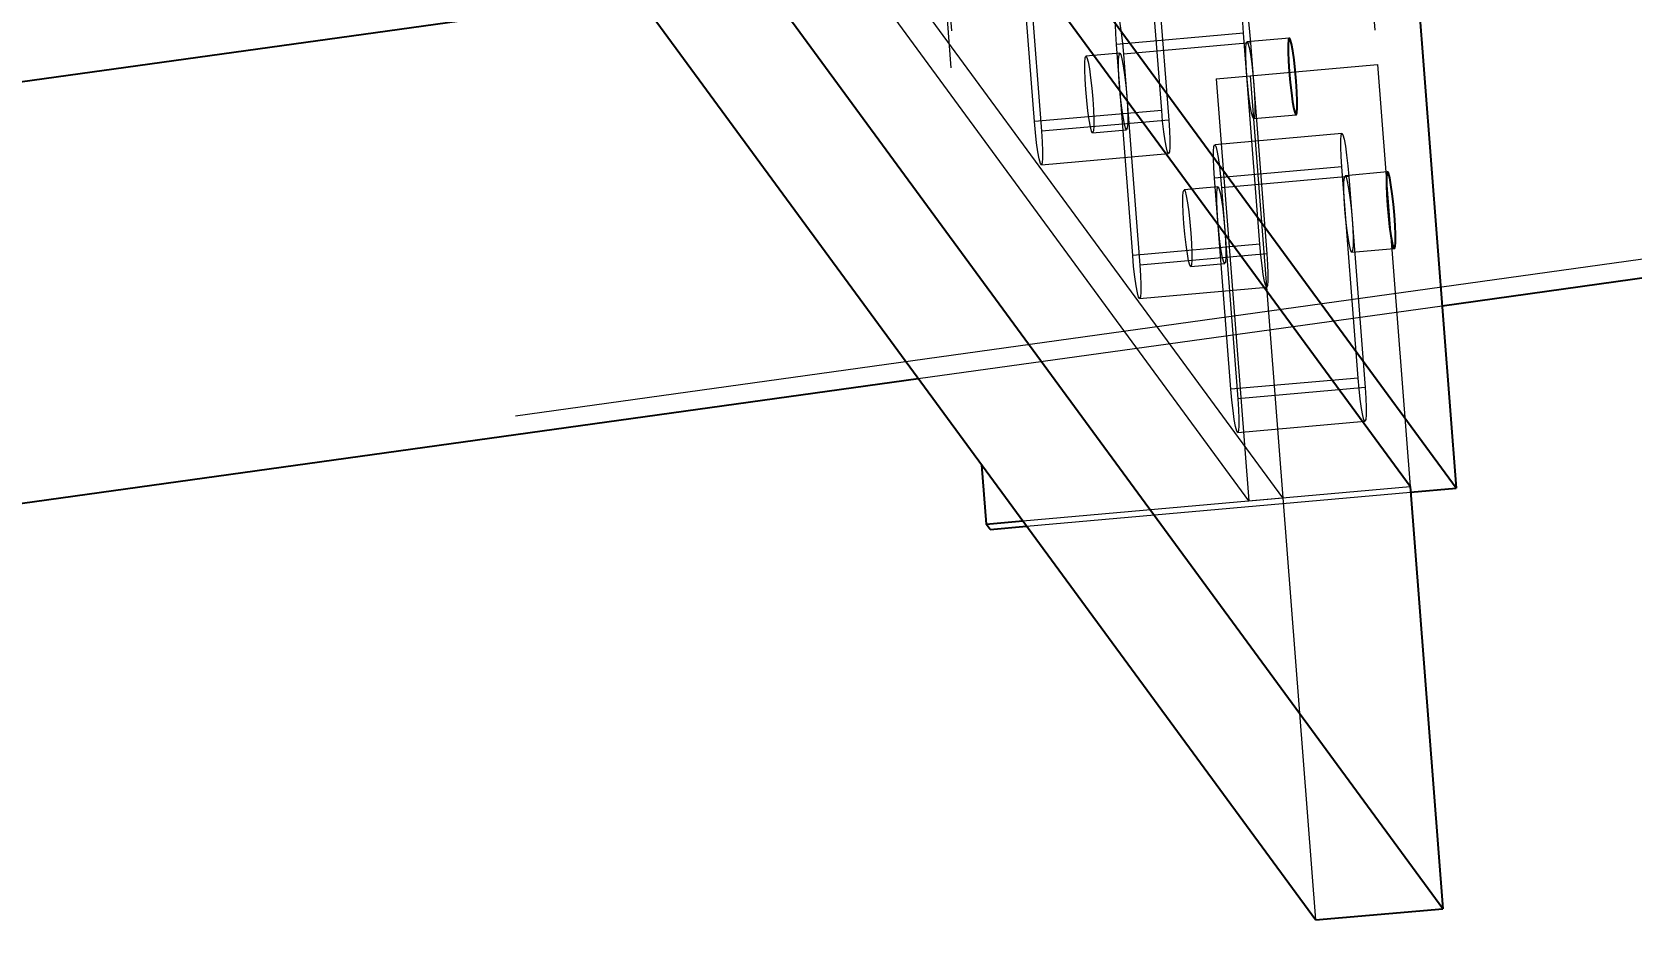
# Model space of a CAD drawing. Header units: millimetres. Extents: x 122 to 2816, y -707 to 556.
# Drawn here: x 673.159 to 674.863, y 299.546 to 300.515 of the extents above; entities that cross this region are included whole.
import ezdxf

# ---------------------------------------------------------------- set-up
doc = ezdxf.new("R2010")
doc.units = ezdxf.units.MM
doc.header["$PDSIZE"] = -1
doc.linetypes.add('HIDDEN', pattern=[1.905, 1.27, -0.635])
doc.layers.add('FORMAT', color=7, linetype='Continuous')
doc.styles.add('SLDTEXTSTYLE7', font='TXT', dxfattribs={"width": 0.75})
doc.dimstyles.new('SLDDIMSTYLE3', dxfattribs={"dimtxt": 1.852083, "dimasz": 1.852083, "dimexe": 0, "dimexo": 0.625, "dimgap": 0.463021, "dimtad": 1, "dimdec": 0, "dimlfac": 110, "dimrnd": 1e-09, "dimzin": 12, "dimtxsty": 'SLDTEXTSTYLE7', "dimsah": 1, "dimcen": 2.5, "dimazin": 3, "dimtfac": 1, "dimtdec": 0, "dimtmove": 0, "dimatfit": 3, "dimfrac": 2, "dimtzin": 12})

# ---------------------------------------------------------------- blocks, each defined once
blk = doc.blocks.new('*D1067')
at = {"layer": 'Defpoints', "color": 0}
for p in [(676.2391, 299.5884), (731.8934, 299.5884), (673.5119, 291.4066)]:
    blk.add_point(p, dxfattribs=at)
at = {"layer": 'FORMAT', "color": 0, "lineweight": -2}
for p, q in [((676.3016, 299.5884), (731.8934, 299.5884)), ((731.8934, 297.7363), (731.8934, 293.2586)), ((673.5744, 291.4066), (731.8934, 291.4066)), ((731.8934, 291.4066), (731.8934, 285.3873))]:
    blk.add_line(p, q, dxfattribs=at)
at = {"layer": 'FORMAT', "color": 0}
for points in [[(731.5847, 297.7363), (732.2021, 297.7363), (731.8934, 299.5884)], [(731.5847, 293.2586), (732.2021, 293.2586), (731.8934, 291.4066)]]:
    blk.add_solid(points, dxfattribs=at)
at = {"layer": 'FORMAT', "color": 0, "insert": (729.5783, 287.4709), "char_height": 1.85208, "attachment_point": 2, "rotation": 90, "style": 'SLDTEXTSTYLE7'}
blk.add_mtext('\\A1;900', dxfattribs=at)

msp = doc.modelspace()

# ---------------------------------------------------------------- linework, layer by layer
at = {"color": 7, "linetype": 'Continuous', "lineweight": 25}
for p, q in [((674.536562, 301.826688), (674.67564, 300.029909)), ((674.67564, 300.029909), (673.839485, 301.16917)), ((674.626331, 300.031617), (673.798537, 301.159485)), ((674.661101, 299.582422), (673.833307, 300.71029)), ((674.525716, 299.570456), (673.697922, 300.698324)), ((674.660607, 300.224127), (677.854608, 300.668136)), ((670.370288, 300.076399), (673.804042, 300.553737)), ((669.958393, 299.570456), (674.102863, 300.146593)), ((674.17016, 300.054901), (674.17505, 299.991731)), ((674.626331, 300.031617), (674.661101, 299.582422)), ((674.626798, 300.025592), (674.67564, 300.029909)), ((674.17505, 299.991731), (674.213997, 299.995173)), ((674.179231, 299.986035), (674.17505, 299.991731)), ((674.179231, 299.986035), (674.218178, 299.989477)), ((674.525716, 299.570456), (674.661101, 299.582422))]:
    msp.add_line(p, q, dxfattribs=at)
at = {"color": 7, "linetype": 'HIDDEN', "lineweight": 18}
for p, q in [((674.040153, 301.782813), (674.179231, 299.986035)), ((674.49073, 301.783476), (674.626331, 300.031617)), ((674.039449, 301.74359), (674.17016, 300.054901)), ((673.763768, 301.608679), (674.591562, 300.480812)), ((673.592281, 301.593523), (674.420075, 300.465655)), ((673.628383, 301.596714), (674.456177, 300.468846)), ((669.805194, 300.029909), (678.000525, 301.16917)), ((669.865534, 300.031617), (677.978911, 301.159485)), ((669.923624, 300.019651), (678.037002, 301.147519)), ((674.490947, 300.019651), (673.663153, 301.147519)), ((674.454844, 300.01646), (673.667685, 301.088963)), ((669.900303, 299.582422), (678.013681, 300.71029)), ((674.361974, 300.431986), (674.344589, 300.656583)), ((674.226589, 300.42002), (674.209205, 300.644617)), ((674.352114, 300.64633), (674.369499, 300.421732)), ((674.21673, 300.634364), (674.234115, 300.409766)), ((674.449109, 300.514175), (674.313724, 300.50221)), ((674.331109, 300.277612), (674.313724, 300.50221)), ((674.456634, 300.503922), (674.32125, 300.491956)), ((674.466493, 300.289578), (674.449109, 300.514175)), ((674.497875, 300.508868), (674.452747, 300.504879)), ((674.456634, 300.503922), (674.474019, 300.279325)), ((674.317362, 300.492914), (674.28126, 300.489723)), ((674.32125, 300.491956), (674.338634, 300.267359)), ((674.420075, 300.465655), (674.456177, 300.468846)), ((674.456177, 300.468846), (674.591562, 300.480812)), ((674.456177, 300.468846), (674.490947, 300.019651)), ((674.456177, 300.468846), (674.525716, 299.570456)), ((674.591562, 300.480812), (674.626331, 300.031617)), ((674.420075, 300.465655), (674.454844, 300.01646)), ((674.361974, 300.431986), (674.226589, 300.42002)), ((674.369499, 300.421732), (674.234115, 300.409766)), ((674.45995, 300.423379), (674.505078, 300.427368)), ((674.288463, 300.408222), (674.324565, 300.411413)), ((674.553789, 300.407391), (674.418405, 300.395426)), ((674.233954, 300.374143), (674.369338, 300.386109)), ((674.553628, 300.371768), (674.418244, 300.359802)), ((674.571013, 300.14717), (674.553628, 300.371768)), ((674.602394, 300.36646), (674.557266, 300.362472)), ((674.421882, 300.350506), (674.385779, 300.347315)), ((674.435628, 300.135205), (674.418244, 300.359802)), ((674.561153, 300.361514), (674.425769, 300.349549)), ((674.425769, 300.349549), (674.443154, 300.124951)), ((674.561153, 300.361514), (674.578538, 300.136917)), ((674.466493, 300.289578), (674.331109, 300.277612)), ((674.564469, 300.280971), (674.609597, 300.28496)), ((674.474019, 300.279325), (674.338634, 300.267359)), ((674.392982, 300.265815), (674.429085, 300.269006)), ((674.338473, 300.231735), (674.473858, 300.243701)), ((674.102863, 300.146593), (674.660607, 300.224127)), ((674.571013, 300.14717), (674.435628, 300.135205)), ((674.578538, 300.136917), (674.443154, 300.124951)), ((674.442993, 300.089328), (674.578377, 300.101294)), ((674.213997, 299.995173), (674.626331, 300.031617)), ((674.218178, 299.989477), (674.626798, 300.025592)), ((674.454844, 300.01646), (674.490947, 300.019651))]:
    msp.add_line(p, q, dxfattribs=at)
at = {"color": 7, "linetype": 'HIDDEN', "lineweight": 18, "flags": 128}
for points in [[(674.313724, 300.50221), (674.312995, 300.513392), (674.31263, 300.523253), (674.312658, 300.530993), (674.313077, 300.535987), (674.313854, 300.537829), (674.314925, 300.536369), (674.316203, 300.531727), (674.317586, 300.524279), (674.31896, 300.514627), (674.320216, 300.503554), (674.32125, 300.491956)], [(674.449109, 300.514175), (674.448379, 300.525357), (674.448014, 300.535218), (674.448042, 300.542959), (674.448462, 300.547953), (674.449238, 300.549794), (674.450309, 300.548335), (674.451588, 300.543693), (674.45297, 300.536245), (674.454345, 300.526593), (674.4556, 300.515519), (674.456634, 300.503922)], [(674.452585, 300.469256), (674.451856, 300.480438), (674.451491, 300.490299), (674.451519, 300.49804), (674.451939, 300.503033), (674.452715, 300.504875), (674.453786, 300.503416), (674.455065, 300.498774), (674.456447, 300.491325), (674.457822, 300.481673), (674.459077, 300.4706), (674.460111, 300.459003), (674.46084, 300.44782), (674.461205, 300.43796), (674.461177, 300.430219), (674.460758, 300.425225), (674.459981, 300.423384), (674.45891, 300.424843), (674.457632, 300.429485), (674.456249, 300.436933), (674.454875, 300.446585), (674.453619, 300.457658), (674.452585, 300.469256)], [(674.281099, 300.454099), (674.280369, 300.465281), (674.280004, 300.475142), (674.280032, 300.482883), (674.280452, 300.487876), (674.281228, 300.489718), (674.282299, 300.488259), (674.283578, 300.483617), (674.28496, 300.476168), (674.286335, 300.466516), (674.28759, 300.455443), (674.288624, 300.443846), (674.289353, 300.432664), (674.289718, 300.422803), (674.28969, 300.415062), (674.289271, 300.410069), (674.288494, 300.408227), (674.287423, 300.409686), (674.286145, 300.414328), (674.284762, 300.421777), (674.283388, 300.431429), (674.282133, 300.442502), (674.281099, 300.454099)], [(674.317201, 300.45729), (674.316472, 300.468472), (674.316107, 300.478333), (674.316135, 300.486074), (674.316554, 300.491067), (674.317331, 300.492909), (674.318402, 300.49145), (674.31968, 300.486808), (674.321063, 300.479359), (674.322437, 300.469707), (674.323692, 300.458634), (674.324726, 300.447037), (674.325456, 300.435855), (674.325821, 300.425994), (674.325793, 300.418253), (674.325373, 300.41326), (674.324597, 300.411418), (674.323526, 300.412877), (674.322247, 300.417519), (674.320865, 300.424968), (674.31949, 300.434619), (674.318235, 300.445693), (674.317201, 300.45729)], [(674.234115, 300.409766), (674.234844, 300.398584), (674.235209, 300.388724), (674.235181, 300.380983), (674.234762, 300.375989), (674.233985, 300.374147), (674.232914, 300.375607), (674.231636, 300.380249), (674.230253, 300.387697), (674.228879, 300.397349), (674.227623, 300.408422), (674.226589, 300.42002)], [(674.369499, 300.421732), (674.370228, 300.41055), (674.370594, 300.400689), (674.370566, 300.392949), (674.370146, 300.387955), (674.369369, 300.386113), (674.368298, 300.387572), (674.36702, 300.392214), (674.365637, 300.399663), (674.364263, 300.409315), (674.363008, 300.420388), (674.361974, 300.431986)], [(674.553628, 300.371768), (674.552899, 300.38295), (674.552533, 300.392811), (674.552562, 300.400551), (674.552981, 300.405545), (674.553758, 300.407387), (674.554829, 300.405928), (674.556107, 300.401286), (674.55749, 300.393837), (674.558864, 300.384185), (674.560119, 300.373112), (674.561153, 300.361514)], [(674.418244, 300.359802), (674.417514, 300.370984), (674.417149, 300.380845), (674.417177, 300.388586), (674.417597, 300.393579), (674.418373, 300.395421), (674.419444, 300.393962), (674.420723, 300.38932), (674.422105, 300.381871), (674.42348, 300.372219), (674.424735, 300.361146), (674.425769, 300.349549)], [(674.421721, 300.314883), (674.420991, 300.326065), (674.420626, 300.335925), (674.420654, 300.343666), (674.421074, 300.34866), (674.42185, 300.350501), (674.422921, 300.349042), (674.4242, 300.3444), (674.425582, 300.336952), (674.426957, 300.3273), (674.428212, 300.316227), (674.429246, 300.304629), (674.429975, 300.293447), (674.43034, 300.283586), (674.430312, 300.275846), (674.429893, 300.270852), (674.429116, 300.26901), (674.428045, 300.270469), (674.426767, 300.275111), (674.425384, 300.28256), (674.42401, 300.292212), (674.422755, 300.303285), (674.421721, 300.314883)], [(674.557105, 300.326848), (674.556376, 300.33803), (674.55601, 300.347891), (674.556039, 300.355632), (674.556458, 300.360626), (674.557235, 300.362467), (674.558306, 300.361008), (674.559584, 300.356366), (674.560967, 300.348917), (674.562341, 300.339266), (674.563596, 300.328192), (674.56463, 300.316595), (674.56536, 300.305413), (674.565725, 300.295552), (674.565697, 300.287811), (674.565277, 300.282818), (674.564501, 300.280976), (674.56343, 300.282435), (674.562151, 300.287077), (674.560769, 300.294526), (674.559394, 300.304178), (674.558139, 300.315251), (674.557105, 300.326848)], [(674.385618, 300.311692), (674.384889, 300.322874), (674.384524, 300.332735), (674.384552, 300.340475), (674.384971, 300.345469), (674.385748, 300.347311), (674.386819, 300.345851), (674.388097, 300.341209), (674.38948, 300.333761), (674.390854, 300.324109), (674.392109, 300.313036), (674.393143, 300.301438), (674.393873, 300.290256), (674.394238, 300.280395), (674.39421, 300.272655), (674.39379, 300.267661), (674.393014, 300.265819), (674.391943, 300.267279), (674.390664, 300.271921), (674.389282, 300.279369), (674.387907, 300.289021), (674.386652, 300.300094), (674.385618, 300.311692)], [(674.474019, 300.279325), (674.474748, 300.268143), (674.475113, 300.258282), (674.475085, 300.250541), (674.474666, 300.245547), (674.473889, 300.243706), (674.472818, 300.245165), (674.471539, 300.249807), (674.470157, 300.257256), (674.468782, 300.266907), (674.467527, 300.277981), (674.466493, 300.289578)], [(674.338634, 300.267359), (674.339363, 300.256177), (674.339729, 300.246316), (674.339701, 300.238575), (674.339281, 300.233582), (674.338504, 300.23174), (674.337434, 300.233199), (674.336155, 300.237841), (674.334772, 300.24529), (674.333398, 300.254942), (674.332143, 300.266015), (674.331109, 300.277612)], [(674.578538, 300.136917), (674.579267, 300.125735), (674.579633, 300.115874), (674.579604, 300.108133), (674.579185, 300.10314), (674.578408, 300.101298), (674.577337, 300.102757), (674.576059, 300.107399), (674.574676, 300.114848), (674.573302, 300.1245), (674.572047, 300.135573), (674.571013, 300.14717)], [(674.443154, 300.124951), (674.443883, 300.113769), (674.444248, 300.103908), (674.44422, 300.096168), (674.443801, 300.091174), (674.443024, 300.089332), (674.441953, 300.090792), (674.440674, 300.095434), (674.439292, 300.102882), (674.437917, 300.112534), (674.436662, 300.123607), (674.435628, 300.135205)]]:
    msp.add_lwpolyline(points, dxfattribs=at)
at = {"color": 7, "linetype": 'Continuous', "lineweight": 25, "flags": 128}
for points in [[(674.505239, 300.462991), (674.504205, 300.474589), (674.50295, 300.485662), (674.501575, 300.495314), (674.500193, 300.502762), (674.498914, 300.507404), (674.497843, 300.508863), (674.497067, 300.507022), (674.496647, 300.502028), (674.496619, 300.494287), (674.496984, 300.484427), (674.497714, 300.473244), (674.498748, 300.461647), (674.500003, 300.450574), (674.501377, 300.440922), (674.50276, 300.433473), (674.504038, 300.428831), (674.505109, 300.427372), (674.505886, 300.429214), (674.506305, 300.434207), (674.506333, 300.441948), (674.505968, 300.451809), (674.505239, 300.462991)], [(674.609758, 300.320584), (674.608724, 300.332181), (674.607469, 300.343254), (674.606095, 300.352906), (674.604712, 300.360355), (674.603434, 300.364997), (674.602363, 300.366456), (674.601586, 300.364614), (674.601167, 300.359621), (674.601139, 300.35188), (674.601504, 300.342019), (674.602233, 300.330837), (674.603267, 300.319239), (674.604522, 300.308166), (674.605897, 300.298514), (674.607279, 300.291066), (674.608558, 300.286424), (674.609629, 300.284965), (674.610405, 300.286806), (674.610825, 300.2918), (674.610853, 300.299541), (674.610488, 300.309401), (674.609758, 300.320584)]]:
    msp.add_lwpolyline(points, dxfattribs=at)

# ---------------------------------------------------------------- dimensions: what is measured, and where the dimension line sits
at = {"layer": 'FORMAT'}
dim = msp.add_linear_dim(base=(731.893394, 299.588383), p1=(673.511862, 291.406565), p2=(676.239135, 299.588383), angle=90, dimstyle='SLDDIMSTYLE3', dxfattribs=at)
dim.commit()
dim.dimension.update_dxf_attribs({"geometry": '*D1067', "text_midpoint": (731.893394, 287.470888), "dimtype": 160})

doc.saveas('drawing.dxf')
